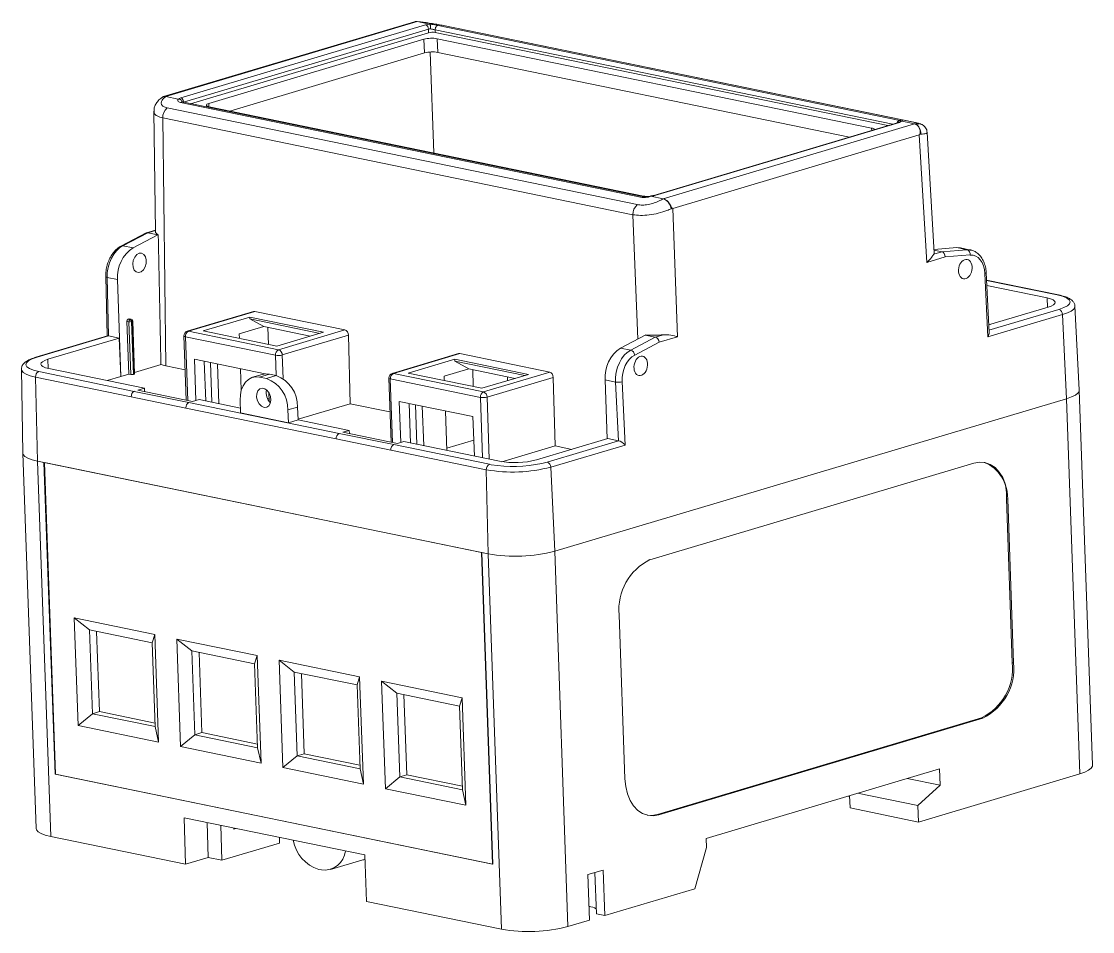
# Model space of a CAD drawing. Header units: millimetres. Extents: x 0 to 1189, y 0 to 841.
# Drawn here: x 631.8 to 745.5, y 538.9 to 635.5 of the extents above; entities that cross this region are included whole.
import ezdxf

# ---------------------------------------------------------------- set-up
doc = ezdxf.new("R2010")
doc.units = ezdxf.units.MM

msp = doc.modelspace()

# ---------------------------------------------------------------- linework, layer by layer
at = {"color": 7, "linetype": 'Continuous', "lineweight": 15}
for p, q in [((673.52, 635.5), (646.87, 627.55)), ((673.79, 635.51), (647.1, 627.55)), ((648.69, 627.4), (674.69, 635.16)), ((675, 634.71), (649, 626.95)), ((673.68, 635.52), (673.67, 635.52)), ((673.79, 635.51), (673.68, 635.51)), ((673.79, 635.51), (673.8, 635.51)), ((673.8, 635.51), (673.79, 635.51)), ((673.8, 635.51), (675.1, 635.24)), ((675.01, 634.32), (675, 634.71)), ((676.04, 635.09), (725.06, 625.01)), ((726.51, 624.82), (676.58, 635.09)), ((676.61, 635.08), (676.58, 635.09)), ((726.55, 624.81), (676.61, 635.08)), ((675.01, 634.32), (649.73, 626.78)), ((674.51, 633.63), (651.68, 626.82)), ((674.57, 632.18), (674.51, 633.63)), ((675.71, 634.62), (675.72, 634.35)), ((723.79, 624.46), (675.72, 634.35)), ((722.05, 624.2), (675.93, 633.68)), ((675.93, 633.68), (675.98, 632.23)), ((653.9, 626.01), (674.57, 632.18)), ((675.18, 632.27), (675.56, 621.56)), ((675.98, 632.23), (719.69, 623.24)), ((646.78, 627.51), (646.75, 627.49)), ((647.1, 627.55), (647.11, 627.55)), ((647.11, 627.55), (647.11, 627.55)), ((647.11, 627.55), (648.42, 627.28)), ((697.68, 616.84), (648.66, 626.93)), ((697.85, 616.88), (648.83, 626.97)), ((645.84, 625.98), (646, 613.2)), ((647.24, 626.34), (697.17, 616.07)), ((651.72, 626.46), (697.84, 616.98)), ((646.78, 625.28), (647.1, 598.95)), ((696.71, 615), (646.78, 625.28)), ((724.92, 624.8), (698.92, 617.04)), ((725.02, 624.8), (699.02, 617.05)), ((699.92, 616.69), (726.61, 624.65)), ((725.21, 624.92), (725.21, 624.92)), ((725.29, 624.92), (726.6, 624.65)), ((726.55, 624.81), (726.51, 624.82)), ((726.61, 624.65), (726.6, 624.65)), ((726.6, 624.65), (726.61, 624.65)), ((727.12, 623.48), (700.93, 615.66)), ((727.91, 609.93), (727.12, 623.48)), ((727.27, 623.55), (727.16, 623.53)), ((728.7, 610.96), (727.96, 623.73)), ((698.55, 616.98), (698.58, 616.97)), ((698.61, 616.96), (699.92, 616.69)), ((699.92, 616.69), (699.92, 616.69)), ((699.92, 616.69), (699.92, 616.69)), ((700.88, 615.69), (700.77, 615.64)), ((700.93, 615.66), (701.45, 602.04)), ((645.18, 613.08), (642.56, 611.71)), ((646, 613.36), (645.06, 613.08)), ((645.18, 613.08), (645.18, 613.08)), ((645.18, 613.08), (646.25, 612.86)), ((645.02, 613.06), (642.39, 611.69)), ((643.63, 611.49), (646.25, 612.86)), ((646.31, 612.88), (646.25, 612.86)), ((642.56, 611.71), (643.63, 611.49)), ((728.65, 610.82), (729.51, 611.07)), ((731.11, 611.5), (728.68, 611.31)), ((729.51, 611.07), (728.68, 611.24)), ((729.51, 611.07), (732.18, 611.28)), ((729.51, 611.07), (729.51, 611.07)), ((732.18, 611.28), (731.11, 611.5)), ((732.57, 611.25), (731.5, 611.47)), ((729.87, 610.52), (727.91, 609.93)), ((732.51, 610.72), (729.87, 610.52)), ((734.4, 602.03), (734.08, 608.76)), ((734.52, 602.46), (734.22, 608.85)), ((640.73, 608.42), (640.87, 602.12)), ((641.98, 608.11), (640.88, 608.33)), ((640.88, 608.33), (641.02, 602.13)), ((641.98, 608.11), (642.34, 597.82)), ((741.89, 606.48), (734.25, 608.05)), ((734.28, 607.48), (740.7, 606.16)), ((740.8, 605.17), (734.48, 603.29)), ((744.11, 596.39), (743.64, 605.29)), ((656.43, 604.72), (649.39, 602.62)), ((656.55, 604.73), (649.52, 602.63)), ((656.03, 604.13), (651.07, 602.65)), ((663.86, 602.52), (656.03, 604.13)), ((656.03, 603.94), (656.03, 604.13)), ((656.55, 604.73), (666.12, 602.76)), ((742.31, 604.39), (734.4, 602.03)), ((742.31, 604.39), (742.74, 595.46)), ((642.97, 603.68), (643.17, 598.07)), ((643.19, 603.63), (642.97, 603.68)), ((643.17, 603.93), (643.1, 603.91)), ((643.1, 603.91), (643.32, 603.87)), ((643.39, 603.89), (643.17, 603.93)), ((643.39, 598.02), (643.19, 603.63)), ((643.44, 603.89), (643.22, 603.93)), ((643.32, 603.87), (643.39, 603.89)), ((643.54, 603.66), (643.47, 603.64)), ((643.47, 603.64), (643.67, 598.03)), ((643.74, 598.05), (643.54, 603.66)), ((643.79, 598.09), (643.6, 603.7)), ((657.52, 603.11), (654.91, 602.33)), ((656.03, 603.94), (663.48, 602.4)), ((656.03, 603.94), (657.52, 603.11)), ((657.52, 603.11), (662.44, 602.1)), ((657.95, 603.02), (658.01, 601.23)), ((734.48, 603.38), (734.66, 603.34)), ((640.91, 602.13), (633.32, 599.87)), ((641.01, 602.13), (633.45, 599.87)), ((634.58, 599.64), (642.15, 601.89)), ((641.02, 602.13), (642.15, 601.89)), ((642.34, 597.82), (642.15, 601.89)), ((649.03, 602.12), (649.27, 595.31)), ((658.76, 600.07), (649.19, 602.04)), ((649.52, 602.63), (659.09, 600.66)), ((651.07, 602.65), (658.91, 601.04)), ((654.91, 602.33), (654.92, 601.86)), ((658.91, 601.04), (663.86, 602.52)), ((659.09, 600.66), (666.12, 602.76)), ((666.5, 602.2), (659.47, 600.1)), ((666.68, 594.92), (666.5, 602.2)), ((698.02, 602.21), (695.4, 600.84)), ((696.47, 600.62), (699.08, 602)), ((698.02, 602.21), (698.08, 602.23)), ((699.08, 602), (698.02, 602.21)), ((699.08, 602), (699.95, 602.25)), ((699.08, 602), (699.08, 602)), ((701.45, 602.04), (699.49, 601.45)), ((695.4, 600.84), (696.47, 600.62)), ((699.49, 601.45), (696.9, 600.09)), ((657.65, 598.09), (650.14, 599.64)), ((650.14, 599.64), (650.29, 595.27)), ((678.18, 600.25), (671.14, 598.15)), ((678.31, 600.25), (671.27, 598.15)), ((677.78, 599.65), (672.83, 598.18)), ((685.61, 598.04), (677.78, 599.65)), ((677.79, 599.46), (677.78, 599.65)), ((677.79, 599.46), (685.23, 597.93)), ((677.79, 599.46), (679.28, 598.63)), ((678.31, 600.25), (687.88, 598.28)), ((631.77, 598.58), (631.93, 589.67)), ((633.61, 598.33), (643.76, 596.24)), ((644.84, 596.57), (634.68, 598.65)), ((643.79, 598.25), (646.6, 599.09)), ((647.1, 598.95), (649.16, 598.52)), ((651.19, 599.42), (651.34, 595.23)), ((651.86, 599.28), (652.01, 595.09)), ((652.59, 599.13), (652.74, 594.94)), ((655.04, 598.63), (655.12, 596.36)), ((679.28, 598.63), (676.66, 597.85)), ((679.28, 598.63), (684.2, 597.62)), ((679.7, 598.55), (679.76, 596.75)), ((633.28, 597.76), (633.49, 588.81)), ((643.43, 595.67), (633.28, 597.76)), ((640.87, 597.38), (642.34, 597.82)), ((642.34, 597.82), (643.17, 598.07)), ((642.34, 597.82), (642.34, 597.82)), ((643.17, 598.07), (643.39, 598.02)), ((643.67, 598.03), (643.74, 598.05)), ((657.35, 598.03), (656.31, 597.73)), ((658.1, 598.06), (657.07, 597.75)), ((657.07, 597.75), (657.79, 597.6)), ((657.79, 597.6), (658.83, 597.91)), ((658.83, 597.91), (658.1, 598.06)), ((670.79, 597.65), (671.03, 590.83)), ((680.51, 595.6), (670.94, 597.56)), ((671.27, 598.15), (680.84, 596.18)), ((672.83, 598.18), (680.66, 596.57)), ((676.66, 597.85), (676.68, 597.39)), ((680.66, 596.57), (685.61, 598.04)), ((680.84, 596.18), (687.88, 598.28)), ((688.25, 597.72), (681.22, 595.62)), ((683.4, 597.38), (683.39, 597.79)), ((688.44, 590.45), (688.25, 597.72)), ((694.86, 597.23), (693.76, 597.46)), ((693.76, 597.46), (693.98, 591.2)), ((695.16, 590.99), (694.86, 597.23)), ((695.56, 597.27), (695.89, 590.54)), ((643.76, 596.24), (649.56, 595.05)), ((644.84, 596.57), (644.15, 596.36)), ((644.15, 596.36), (649.95, 595.17)), ((644.85, 596.22), (644.84, 596.57)), ((658.07, 595.19), (658.04, 596.14)), ((745.52, 556.53), (744.11, 596.38)), ((649.24, 594.47), (643.43, 595.67)), ((649.56, 595.05), (665.52, 591.77)), ((650.64, 595.37), (649.95, 595.17)), ((655.03, 594.47), (650.64, 595.37)), ((655, 595.3), (655.04, 593.95)), ((657.9, 595.48), (658.06, 595.52)), ((661.15, 593.27), (666.68, 594.92)), ((666.68, 594.92), (670.91, 594.05)), ((679.72, 593.55), (671.89, 595.16)), ((671.89, 595.16), (672.05, 590.79)), ((672.94, 594.94), (673.09, 590.75)), ((688.41, 579.25), (742.74, 595.46)), ((744.15, 555.61), (742.74, 595.46)), ((665.19, 591.19), (649.24, 594.47)), ((655.04, 593.95), (660.12, 592.9)), ((661.1, 594.56), (660.07, 594.26)), ((660.07, 594.26), (660.12, 592.9)), ((661.1, 594.56), (661.15, 593.21)), ((673.62, 594.81), (673.76, 590.61)), ((674.34, 594.66), (674.49, 590.47)), ((676.79, 594.15), (676.94, 589.96)), ((660.12, 592.9), (661.15, 593.21)), ((666.59, 592.09), (661.15, 593.21)), ((679.87, 589.36), (679.72, 593.55)), ((665.52, 591.77), (671.32, 590.58)), ((666.59, 592.09), (665.91, 591.89)), ((665.91, 591.89), (671.71, 590.69)), ((666.61, 591.74), (666.59, 592.09)), ((670.99, 590), (665.19, 591.19)), ((671.32, 590.58), (681.47, 588.49)), ((672.39, 590.9), (671.71, 590.69)), ((682.54, 588.81), (672.39, 590.9)), ((676.93, 590.19), (679.81, 591.05)), ((682.8, 588.76), (688.44, 590.45)), ((694.03, 591.22), (686.47, 588.96)), ((687.6, 588.73), (695.17, 590.99)), ((695.89, 590.54), (687.98, 588.18)), ((688.44, 590.45), (690.21, 590.08)), ((695.16, 590.99), (694.03, 591.22)), ((631.93, 589.66), (633.33, 549.81)), ((681.14, 587.91), (670.99, 590)), ((633.49, 588.81), (681.34, 578.97)), ((633.49, 588.81), (634.89, 548.96)), ((633.49, 588.81), (634.17, 588.67)), ((635.34, 555.59), (634.17, 588.67)), ((634.21, 588.67), (680.62, 579.12)), ((635.38, 555.58), (634.21, 588.67)), ((687.98, 588.18), (688.41, 579.25)), ((732.91, 588.61), (698.52, 578.36)), ((681.14, 587.91), (681.34, 578.97)), ((736.98, 567.42), (736.37, 584.83)), ((736.37, 584.83), (736.52, 584.8)), ((737.13, 567.39), (736.52, 584.8)), ((681.78, 546.04), (680.62, 579.12)), ((680.66, 579.11), (681.34, 578.97)), ((681.82, 546.03), (680.66, 579.11)), ((682.75, 539.12), (681.34, 578.97)), ((688.41, 579.25), (689.81, 539.4)), ((637.38, 572.17), (645.94, 570.41)), ((637.79, 560.75), (637.38, 572.17)), ((639, 570.9), (637.38, 572.17)), ((695.25, 572.49), (695.86, 555.08)), ((645.67, 569.53), (639, 570.9)), ((639, 570.9), (639.31, 562)), ((640.06, 562.23), (639.76, 570.75)), ((645.94, 570.41), (645.67, 569.53)), ((645.94, 570.41), (646.34, 558.99)), ((648.66, 558.52), (648.26, 569.93)), ((648.26, 569.93), (656.82, 568.17)), ((648.26, 569.93), (649.87, 568.67)), ((645.98, 560.63), (645.67, 569.53)), ((656.54, 567.29), (649.87, 568.67)), ((649.87, 568.67), (650.19, 559.77)), ((650.94, 559.99), (650.64, 568.51)), ((656.82, 568.17), (656.54, 567.29)), ((656.82, 568.17), (657.22, 556.76)), ((659.14, 567.69), (667.69, 565.93)), ((659.54, 556.28), (659.14, 567.69)), ((660.75, 566.43), (659.14, 567.69)), ((656.86, 558.39), (656.54, 567.29)), ((736.98, 567.42), (737.13, 567.39)), ((667.42, 565.06), (660.75, 566.43)), ((660.75, 566.43), (661.06, 557.53)), ((661.81, 557.75), (661.51, 566.27)), ((667.69, 565.93), (667.42, 565.06)), ((667.69, 565.93), (668.1, 554.52)), ((670.42, 554.04), (670.01, 565.46)), ((670.01, 565.46), (678.57, 563.7)), ((670.01, 565.46), (671.63, 564.19)), ((667.74, 556.16), (667.42, 565.06)), ((678.3, 562.82), (671.63, 564.19)), ((671.63, 564.19), (671.94, 555.29)), ((672.69, 555.52), (672.39, 564.03)), ((678.57, 563.7), (678.3, 562.82)), ((678.57, 563.7), (678.97, 552.28)), ((639.31, 562), (637.79, 560.75)), ((640.06, 562.23), (639.31, 562)), ((639.31, 562), (645.98, 560.63)), ((645.97, 561.01), (640.06, 562.23)), ((678.61, 553.92), (678.3, 562.82)), ((646.34, 558.99), (637.79, 560.75)), ((699.33, 551.3), (733.71, 561.56)), ((699.47, 551.27), (733.86, 561.53)), ((733.71, 561.56), (733.86, 561.53)), ((646.34, 558.99), (645.98, 560.63)), ((650.19, 559.77), (648.66, 558.52)), ((650.94, 559.99), (650.19, 559.77)), ((650.19, 559.77), (656.86, 558.39)), ((656.84, 558.78), (650.94, 559.99)), ((657.22, 556.76), (648.66, 558.52)), ((656.86, 558.39), (657.22, 556.76)), ((661.06, 557.53), (659.54, 556.28)), ((661.81, 557.75), (661.06, 557.53)), ((661.06, 557.53), (667.74, 556.16)), ((667.72, 556.54), (661.81, 557.75)), ((668.1, 554.52), (659.54, 556.28)), ((635.34, 555.59), (635.37, 555.6)), ((681.82, 546.03), (635.34, 555.59)), ((681.78, 546.04), (635.38, 555.58)), ((668.1, 554.52), (667.74, 556.16)), ((671.94, 555.29), (670.42, 554.04)), ((672.69, 555.52), (671.94, 555.29)), ((671.94, 555.29), (678.61, 553.92)), ((678.6, 554.3), (672.69, 555.52)), ((729.25, 556.15), (704.49, 548.76)), ((725.82, 555.13), (729.32, 554.41)), ((727.02, 550.5), (744.15, 555.61)), ((729.32, 554.41), (729.25, 556.15)), ((678.97, 552.28), (670.42, 554.04)), ((726.96, 552.24), (729.32, 554.41)), ((678.61, 553.92), (678.97, 552.28)), ((719.54, 553.25), (719.73, 553.21)), ((719.72, 553.31), (719.77, 551.99)), ((720.56, 553.55), (726.96, 552.24)), ((719.77, 551.99), (727.02, 550.5)), ((727.02, 550.5), (726.96, 552.24)), ((668.25, 547), (649.04, 550.95)), ((649.04, 550.95), (649.21, 546.02)), ((699.33, 551.3), (699.47, 551.27)), ((651.49, 550.45), (651.62, 546.73)), ((652.94, 550.15), (653.07, 546.44)), ((654.34, 549.75), (654.34, 549.86)), ((654.56, 549.81), (654.34, 549.75)), ((634.89, 548.96), (649.21, 546.02)), ((653.07, 546.44), (659.19, 548.26)), ((659.17, 548.87), (659.19, 548.26)), ((704.49, 548.76), (704.53, 547.8)), ((704.53, 547.8), (703.29, 543.42)), ((649.21, 546.02), (651.62, 546.73)), ((651.62, 546.73), (653.07, 546.44)), ((664.6, 545.44), (668.04, 546.47)), ((668.25, 547), (668.43, 542.06)), ((681.82, 546.05), (681.78, 546.04)), ((663.35, 545.46), (663.64, 545.41)), ((693.56, 545.4), (691.91, 544.91)), ((691.91, 544.91), (692.08, 540.07)), ((692.83, 540.75), (692.67, 545.14)), ((693.56, 545.4), (693.73, 540.57)), ((693.73, 540.57), (703.29, 543.42)), ((668.43, 542.06), (682.75, 539.12)), ((692.83, 540.75), (693.73, 540.57)), ((689.81, 539.4), (692.08, 540.07))]:
    msp.add_line(p, q, dxfattribs=at)
at = {"color": 8, "linetype": 'Continuous', "lineweight": 15}
for p, q in [((724.31, 624.62), (675.71, 634.62)), ((649, 626.95), (649, 626.93)), ((651.68, 626.82), (651.69, 626.47)), ((722.06, 623.95), (722.05, 624.2)), ((697.22, 601.79), (696.71, 615)), ((646, 613.32), (645.18, 613.08)), ((741.77, 606.48), (734.26, 608.02)), ((740.7, 606.16), (740.72, 605.15)), ((734.51, 602.73), (741.93, 604.94)), ((649.19, 602.04), (649.43, 595.28)), ((634.58, 599.64), (634.63, 598.67)), ((658.84, 597.91), (658.76, 600.07)), ((659.47, 600.1), (659.56, 597.6)), ((670.94, 597.56), (671.18, 590.8)), ((680.74, 589.18), (680.51, 595.6)), ((681.22, 595.62), (681.45, 589.03)), ((681.47, 588.49), (681.64, 588.45)), ((687.02, 588.58), (687.6, 588.73))]:
    msp.add_line(p, q, dxfattribs=at)
at = {"color": 7, "linetype": 'Continuous', "lineweight": 15, "flags": 128}
for points in [[(676.04, 635.09), (675.98, 635.09), (675.92, 635.06), (675.86, 635.02), (675.8, 634.96), (675.76, 634.88), (675.73, 634.8), (675.71, 634.71), (675.71, 634.62)], [(651.72, 626.46), (651.59, 626.5), (651.49, 626.53), (651.43, 626.58), (651.41, 626.63), (651.42, 626.68), (651.47, 626.73), (651.56, 626.77), (651.68, 626.82)], [(644.28, 610.91), (644.54, 610.92), (644.78, 610.79), (644.95, 610.54), (645.03, 610.2), (645.02, 609.82), (644.91, 609.45), (644.73, 609.14), (644.48, 608.93), (644.22, 608.86), (643.97, 608.92), (643.76, 609.11), (643.63, 609.41), (643.59, 609.77), (643.65, 610.15), (643.8, 610.5), (644.02, 610.76), (644.28, 610.91)], [(731.11, 611.5), (731.47, 611.48), (731.5, 611.47)], [(741.93, 604.94), (742.45, 605.13), (742.84, 605.33), (743.06, 605.54), (743.12, 605.76), (743.02, 605.97), (742.75, 606.16), (742.33, 606.33), (741.77, 606.48)], [(740.7, 606.16), (741.05, 606.07), (741.32, 605.96), (741.49, 605.83), (741.56, 605.7), (741.52, 605.56), (741.38, 605.42), (741.13, 605.29), (740.8, 605.17)], [(643.17, 603.93), (643.2, 603.94), (643.22, 603.93)], [(633.45, 599.87), (632.93, 599.68), (632.54, 599.48), (632.32, 599.27), (632.26, 599.05), (632.36, 598.84), (632.63, 598.65), (633.05, 598.48), (633.61, 598.33)], [(634.68, 598.65), (634.33, 598.75), (634.06, 598.86), (633.89, 598.98), (633.82, 599.11), (633.86, 599.25), (634, 599.39), (634.25, 599.52), (634.58, 599.64)], [(643.79, 598.09), (643.79, 598.08), (643.78, 598.07), (643.76, 598.06), (643.74, 598.05)], [(657.07, 597.75), (656.65, 597.79), (656.24, 597.7), (655.88, 597.51), (655.56, 597.22), (655.31, 596.84), (655.12, 596.38), (655.02, 595.86), (655, 595.3)], [(657.35, 598.03), (657.68, 598.09), (658.1, 598.06)], [(657.54, 594.54), (657.82, 594.55), (658.05, 594.7), (658.2, 594.96), (658.27, 595.3), (658.23, 595.68), (658.09, 596.04), (657.88, 596.33), (657.61, 596.52), (657.33, 596.58), (657.08, 596.5), (656.88, 596.29), (656.76, 595.98), (656.75, 595.61), (656.84, 595.24), (657.02, 594.91), (657.27, 594.66), (657.54, 594.54)], [(742.74, 595.46), (743.28, 595.65), (743.7, 595.85), (743.98, 596.07), (744.1, 596.29), (744.11, 596.39)], [(742.74, 595.46), (743.28, 595.65), (743.7, 595.85), (743.98, 596.07), (744.1, 596.29), (744.11, 596.38)], [(631.93, 589.67), (631.96, 589.53), (632.13, 589.32), (632.45, 589.13), (632.91, 588.96), (633.49, 588.81)], [(631.93, 589.66), (631.96, 589.53), (632.13, 589.32), (632.45, 589.13), (632.91, 588.96), (633.49, 588.81)], [(736.52, 584.8), (736.43, 585.63), (736.25, 586.4), (735.97, 587.08), (735.6, 587.67), (735.16, 588.14), (734.65, 588.48), (734.09, 588.67), (733.51, 588.72), (732.91, 588.61)], [(745.52, 556.53), (745.51, 556.44), (745.38, 556.22), (745.1, 556), (744.69, 555.8), (744.15, 555.61)], [(695.86, 555.08), (695.94, 554.26), (696.13, 553.49), (696.41, 552.8), (696.78, 552.21), (697.22, 551.74), (697.73, 551.41), (698.29, 551.21), (698.87, 551.17), (699.47, 551.27)], [(698.22, 551.23), (698.73, 551.2), (699.33, 551.3)], [(634.89, 548.96), (634.31, 549.11), (633.86, 549.28), (633.54, 549.47), (633.36, 549.68), (633.33, 549.81)], [(668.27, 546.55), (668.12, 546.49), (668.04, 546.47)]]:
    msp.add_lwpolyline(points, dxfattribs=at)
at = {"color": 8, "linetype": 'Continuous', "lineweight": 15, "flags": 128}
for points in [[(649, 626.95), (648.98, 626.95), (648.96, 626.94)], [(725.02, 624.8), (724.96, 624.81), (724.92, 624.8)], [(699.02, 617.05), (698.96, 617.05), (698.92, 617.04)], [(734.22, 608.85), (734.21, 608.82), (734.18, 608.8), (734.14, 608.78), (734.08, 608.76)], [(640.73, 608.42), (640.73, 608.42), (640.74, 608.4), (640.77, 608.37), (640.82, 608.35), (640.88, 608.33)], [(741.77, 606.48), (741.84, 606.49), (741.89, 606.48)], [(743.64, 605.28), (743.63, 605.2), (743.51, 604.98), (743.24, 604.77), (742.84, 604.57), (742.31, 604.39)], [(643.44, 603.89), (643.42, 603.89), (643.39, 603.89)], [(643.54, 603.66), (643.57, 603.67), (643.58, 603.68), (643.59, 603.69), (643.6, 603.7)], [(649.03, 602.12), (649.03, 602.12), (649.05, 602.1), (649.08, 602.08), (649.12, 602.06), (649.19, 602.04)], [(649.52, 602.63), (649.45, 602.63), (649.39, 602.62)], [(633.32, 599.87), (633.38, 599.88), (633.45, 599.87)], [(633.28, 597.76), (632.72, 597.9), (632.28, 598.06), (631.97, 598.25), (631.81, 598.45), (631.77, 598.59)], [(670.79, 597.65), (670.79, 597.65), (670.8, 597.62), (670.83, 597.6), (670.88, 597.58), (670.94, 597.56)], [(671.27, 598.15), (671.2, 598.16), (671.14, 598.15)]]:
    msp.add_lwpolyline(points, dxfattribs=at)
at = {"color": 7, "linetype": 'Continuous', "lineweight": 15}
for centre, radius, start, end in [((675.33, 632.88), 2.36, 94.7356, 105.5667), ((674.53, 634.72), 0.463, 358.5219, 69.9108), ((675.34, 633.49), 1.26, 95.5893, 105.6957), ((675.35, 630.4), 3.34, 80.0437, 104.4966), ((675.43, 632.71), 1.67, 80.0437, 104.4967), ((675.4, 628.95), 3.34, 80.0437, 104.4966), ((648.79, 626.94), 0.469, 101.5236, 133.8546), ((648.54, 626.97), 0.463, 358.5219, 69.9108), ((648.08, 625.34), 1.3, 130.0948, 182.9545), ((724.92, 625.26), 0.469, 281.5232, 313.8539), ((722.05, 623.82), 0.38, 35.1976, 90.0665), ((698.37, 619.88), 2.95, 259.5977, 270.3298), ((698.39, 619.32), 2.36, 274.7356, 285.567), ((698.01, 615.07), 1.3, 130.0948, 182.9545), ((645.71, 608.39), 3.73, 123.8579, 184.3951), ((732, 610.79), 0.516, 351.3224, 69.0694), ((741.74, 604.4), 0.577, 359.2033, 69.9943), ((643.21, 603.7), 0.234, 115.8827, 185.8344), ((643.42, 603.66), 0.234, 115.8827, 185.8344), ((643.31, 604.29), 0.668, 260.0441, 284.496), ((643.24, 603.65), 0.231, 358.5245, 69.9086), ((643.31, 603.67), 0.231, 358.5245, 69.9086), ((643.4, 603.69), 0.2, 2.0166, 78.3764), ((649.53, 602.14), 0.5, 106.611, 182.0166), ((649.77, 602.1), 0.585, 115.8828, 185.8342), ((659.34, 600.13), 0.585, 115.8828, 185.8342), ((658.89, 600.11), 0.579, 358.5226, 69.9097), ((697.48, 597.74), 3.73, 123.8579, 184.3951), ((696.26, 600.01), 0.645, 7.3717, 71.2427), ((659.05, 601.71), 1.67, 260.0437, 284.4967), ((633.86, 597.81), 0.583, 115.7904, 185.1792), ((643.5, 598.68), 0.668, 260.0441, 284.496), ((656.6, 594.34), 3.47, 358.5225, 69.9097), ((657.63, 594.65), 3.47, 358.5225, 69.9097), ((671.29, 597.67), 0.5, 106.611, 182.0166), ((671.53, 597.62), 0.585, 115.8828, 185.8342), ((695.12, 598.96), 1.75, 261.2964, 284.6148), ((644.02, 595.72), 0.583, 115.7904, 185.1792), ((659.14, 596.04), 1.37, 165.3062, 227.9156), ((681.1, 595.66), 0.585, 115.8828, 185.8342), ((680.64, 595.64), 0.579, 358.5226, 69.9096), ((649.82, 594.53), 0.583, 115.7904, 185.1792), ((680.8, 597.24), 1.67, 260.0437, 284.4967), ((665.77, 591.24), 0.583, 115.7904, 185.1792), ((671.57, 590.05), 0.583, 115.7904, 185.1792), ((681.72, 587.96), 0.583, 115.7904, 185.1792), ((683.94, 603.72), 16.05, 259.9622, 284.5782), ((683.98, 603.37), 15.1, 261.1039, 281.6312), ((684.15, 597.94), 9.27, 260.0437, 284.4967), ((687.4, 588.19), 0.577, 359.2033, 69.9943), ((732.7, 585.24), 3.69, 353.7134, 69.2101), ((684.24, 595.28), 16.56, 259.9481, 284.5922), ((701.1, 573.08), 5.88, 116.0348, 185.6823), ((731.14, 566.84), 5.88, 296.0348, 5.6823), ((731.28, 566.81), 5.88, 296.0348, 5.6823), ((664.58, 549.28), 4.01, 190.3368, 252.1161), ((663.89, 547.69), 2.3, 263.6547, 353.4077), ((691.56, 538.85), 2.74, 62.7679, 80.0027), ((685.64, 555.45), 16.58, 259.9622, 284.5782)]:
    msp.add_arc(centre, radius, start, end, dxfattribs=at)
at = {"color": 8, "linetype": 'Continuous', "lineweight": 15}
for centre, radius, start, end in [((648.79, 626.76), 0.214, 79.9785, 127.3476), ((725.09, 624.67), 0.34, 95.1532, 166.1779), ((697.81, 616.67), 0.214, 79.9408, 127.3495), ((642.5, 611.48), 0.236, 76.4898, 116.5769)]:
    msp.add_arc(centre, radius, start, end, dxfattribs=at)
at = {"color": 7, "linetype": 'Continuous', "lineweight": 15}
for centre, major_axis, ratio, start_param, end_param in [((645.23, 612.61), (-0.188, 0.465), 0.672503, 5.861294, 6.347256), ((649, 613.3), (3, 0.11), 0.251304, 3.135814, 3.58925), ((649.7, 555.42), (-4.2, 166.77), 0.012458, 1.218683, 1.305507), ((642.94, 608.95), (0.66, 2.93), 0.668471, 0.514196, 1.929461), ((725.7, 610.85), (3, 0.11), 0.251304, 6.095939, 6.288964), ((729.5, 610.58), (-0.091, 0.493), 0.710995, 4.448126, 6.001469), ((732, 608.31), (0.55, 2.95), 0.67578, 6.270586, 6.306291), ((732.36, 608.24), (0.45, 2.46), 0.676454, 5.043651, 6.458916), ((656.56, 604.24), (-0.134, 0.482), 0.699732, 5.938236, 6.296056), ((641.37, 601.75), (0.497, -0.362), 0.287085, 2.568235, 2.926056), ((641.36, 602.23), (0.5, 0.018), 0.251365, 3.927226, 3.944679), ((666.14, 602.27), (-0.134, 0.482), 0.699732, 4.36744, 5.938236), ((699.26, 602.96), (3, 0.11), 0.251427, 4.299998, 4.934901), ((699.13, 601.52), (-0.189, 0.464), 0.674219, 4.30666, 5.860003), ((734.04, 602.1), (0.395, 0.557), 0.502209, 4.942118, 5.713089), ((696.92, 597.84), (0.55, 2.95), 0.67578, 0.489354, 1.904619), ((678.32, 599.77), (-0.134, 0.482), 0.699732, 5.938236, 6.296056), ((697.28, 597.78), (0.45, 2.46), 0.676454, 0.486793, 1.902058), ((649.16, 599.56), (3, 0.11), 0.251304, 3.676074, 3.944497), ((687.89, 597.8), (-0.134, 0.482), 0.699732, 4.36744, 5.938236), ((695.5, 591.09), (0.5, 0.018), 0.251365, 3.944679, 3.962132), ((695.53, 590.61), (0.505, -0.358), 0.298535, 1.0007, 2.554043)]:
    msp.add_ellipse(centre, major_axis=major_axis, ratio=ratio, start_param=start_param, end_param=end_param, dxfattribs=at)
at = {"color": 8, "linetype": 'Continuous', "lineweight": 15}
msp.add_ellipse((732, 608.31), major_axis=(0.55, 2.95), ratio=0.67578, start_param=0.023106, end_param=0.178292, dxfattribs=at)
at = {"color": 7, "linetype": 'Continuous', "lineweight": 15}
for centre in [(732, 609.22), (697.54, 598.94)]:
    msp.add_ellipse(centre, major_axis=(0.19, 1.03), ratio=0.676454, dxfattribs=at)
for points, knots in [([(673.52, 635.49), (673.57, 635.5), (673.66, 635.53), (673.75, 635.52), (673.79, 635.51)], [0, 0, 0, 0, 0.55376, 1, 1, 1, 1]), ([(676.58, 635.09), (676.4, 635.12), (676.06, 635.19), (675.41, 635.3), (674.75, 635.4), (674.19, 635.48), (673.9, 635.5), (673.79, 635.51)], [0, 0, 0, 0, 0.208925, 0.418261, 0.632095, 0.855475, 1, 1, 1, 1]), ([(675.1, 635.24), (675.14, 635.24), (675.27, 635.22), (675.51, 635.19), (675.81, 635.14), (675.96, 635.11), (676.04, 635.09)], [0, 0, 0, 0, 0.122619, 0.418547, 0.709342, 1, 1, 1, 1]), ([(675.13, 635.23), (675.13, 635.24), (675.12, 635.24), (675.11, 635.24), (675.1, 635.24)], [0, 0, 0, 0, 0.647213, 1, 1, 1, 1]), ([(675.13, 635.23), (675.14, 635.22), (675.17, 635.19), (675.2, 635.1), (675.22, 634.98), (675.22, 634.86), (675.22, 634.78), (675.21, 634.75), (675.21, 634.75)], [0, 0, 0, 0, 0.212633, 0.425289, 0.637691, 0.851365, 0.989465, 1, 1, 1, 1]), ([(675.71, 634.62), (675.66, 634.63), (675.57, 634.65), (675.41, 634.69), (675.29, 634.73), (675.23, 634.75), (675.21, 634.75)], [0, 0, 0, 0, 0.302923, 0.61047, 0.930067, 1, 1, 1, 1]), ([(646.72, 627.46), (646.67, 627.43), (646.47, 627.29), (646.21, 627.02), (645.98, 626.65), (645.85, 626.3), (645.85, 626.07), (645.86, 625.98)], [0, 0, 0, 0, 0.105469, 0.387357, 0.631475, 0.856893, 1, 1, 1, 1]), ([(647.11, 627.55), (647.02, 627.48), (646.8, 627.31), (646.61, 627.01), (646.61, 626.71), (646.81, 626.47), (647.1, 626.38), (647.24, 626.34)], [0, 0, 0, 0, 0.144525, 0.367905, 0.581739, 0.791075, 1, 1, 1, 1]), ([(647.11, 627.55), (647.02, 627.56), (646.87, 627.57), (646.77, 627.49), (646.72, 627.46)], [0, 0, 0, 0, 0.585325, 1, 1, 1, 1]), ([(647.1, 627.55), (647.02, 627.57), (646.9, 627.58), (646.81, 627.52), (646.78, 627.5)], [0, 0, 0, 0, 0.654884, 1, 1, 1, 1]), ([(648.66, 626.93), (648.59, 626.95), (648.46, 626.98), (648.37, 627.09), (648.37, 627.2), (648.41, 627.26), (648.42, 627.28)], [0, 0, 0, 0, 0.290658, 0.581453, 0.877381, 1, 1, 1, 1]), ([(648.42, 627.28), (648.43, 627.28), (648.44, 627.28), (648.46, 627.28), (648.46, 627.28)], [0, 0, 0, 0, 0.648321, 1, 1, 1, 1]), ([(648.86, 626.98), (648.84, 627.02), (648.81, 627.1), (648.71, 627.2), (648.59, 627.26), (648.51, 627.27), (648.46, 627.28)], [0, 0, 0, 0, 0.250978, 0.500461, 0.750245, 1, 1, 1, 1]), ([(648.83, 626.97), (648.82, 626.97), (648.79, 626.97), (648.77, 626.99), (648.78, 626.98), (648.78, 626.98)], [0, 0, 0, 0, 0.198356, 0.884785, 1, 1, 1, 1]), ([(724.99, 624.83), (724.99, 624.83), (724.99, 624.83), (724.95, 624.81), (724.92, 624.8), (724.92, 624.8)], [0, 0, 0, 0, 0.358166, 0.850912, 1, 1, 1, 1]), ([(725.25, 624.93), (725.21, 624.92), (725.12, 624.91), (725.03, 624.87), (725, 624.83), (724.99, 624.83)], [0, 0, 0, 0, 0.458619, 0.917273, 1, 1, 1, 1]), ([(725.06, 625.01), (725.13, 625), (725.26, 624.97), (725.34, 624.94), (725.34, 624.92), (725.3, 624.92), (725.29, 624.92)], [0, 0, 0, 0, 0.290659, 0.581452, 0.877382, 1, 1, 1, 1]), ([(725.09, 624.89), (725.1, 624.89), (725.12, 624.9), (725.16, 624.91), (725.2, 624.92), (725.21, 624.92), (725.21, 624.92), (725.21, 624.92)], [0, 0, 0, 0, 0.063765, 0.389862, 0.635232, 0.859093, 1, 1, 1, 1]), ([(725.29, 624.92), (725.28, 624.92), (725.27, 624.92), (725.25, 624.92), (725.25, 624.93)], [0, 0, 0, 0, 0.648287, 1, 1, 1, 1]), ([(726.61, 624.65), (726.69, 624.64), (726.92, 624.63), (727.12, 624.63), (727.13, 624.66), (726.94, 624.73), (726.65, 624.79), (726.51, 624.82)], [0, 0, 0, 0, 0.144525, 0.367905, 0.581738, 0.791074, 1, 1, 1, 1]), ([(727.95, 623.73), (727.94, 623.83), (727.92, 624.01), (727.79, 624.24), (727.63, 624.41), (727.48, 624.53), (727.34, 624.6), (727.22, 624.65), (727.06, 624.7), (726.85, 624.75), (726.62, 624.79), (726.54, 624.81)], [0, 0, 0, 0, 0.111738, 0.216192, 0.307304, 0.3879, 0.458487, 0.530884, 0.642599, 0.867158, 1, 1, 1, 1]), ([(726.61, 624.65), (726.69, 624.62), (726.84, 624.56), (727.04, 624.35), (727.18, 624.06), (727.23, 623.8), (727.21, 623.63), (727.19, 623.56), (727.17, 623.54), (727.16, 623.53)], [0, 0, 0, 0, 0.2158319, 0.4316767, 0.6472136, 0.8629064, 0.9294998, 0.9750269, 1, 1, 1, 1]), ([(727.27, 623.55), (727.27, 623.55), (727.27, 623.61), (727.27, 623.79), (727.22, 624.06), (727.07, 624.35), (726.86, 624.57), (726.69, 624.62), (726.61, 624.65)], [0, 0, 0, 0, 0.016658, 0.120641, 0.340634, 0.560503, 0.780249, 1, 1, 1, 1]), ([(727.16, 623.53), (727.15, 623.51), (727.13, 623.5), (727.12, 623.48), (727.12, 623.48)], [0, 0, 0, 0, 0.860292, 1, 1, 1, 1]), ([(697.17, 616.07), (697.34, 616.04), (697.69, 616), (698.33, 616.07), (698.98, 616.24), (699.53, 616.46), (699.81, 616.62), (699.92, 616.69)], [0, 0, 0, 0, 0.208926, 0.418262, 0.632095, 0.855475, 1, 1, 1, 1]), ([(698.61, 616.96), (698.57, 616.95), (698.44, 616.9), (698.2, 616.84), (697.91, 616.81), (697.76, 616.83), (697.68, 616.84)], [0, 0, 0, 0, 0.122618, 0.418548, 0.709341, 1, 1, 1, 1]), ([(698.55, 616.98), (698.48, 616.96), (698.34, 616.91), (698.12, 616.87), (697.95, 616.87), (697.87, 616.88), (697.85, 616.88), (697.85, 616.88)], [0, 0, 0, 0, 0.2732508, 0.5714374, 0.805449, 0.9994544, 1, 1, 1, 1]), ([(698.92, 617.04), (698.89, 617.04), (698.81, 617.02), (698.68, 616.99), (698.58, 616.98), (698.55, 616.98)], [0, 0, 0, 0, 0.3286371, 0.8029544, 1, 1, 1, 1]), ([(698.58, 616.97), (698.59, 616.97), (698.59, 616.96), (698.6, 616.96), (698.61, 616.96)], [0, 0, 0, 0, 0.647188, 1, 1, 1, 1]), ([(700.77, 615.64), (700.77, 615.65), (700.75, 615.7), (700.71, 615.86), (700.59, 616.12), (700.39, 616.39), (700.15, 616.6), (700, 616.66), (699.92, 616.69)], [0, 0, 0, 0, 0.016658, 0.120641, 0.340634, 0.560504, 0.780249, 1, 1, 1, 1]), ([(700.88, 615.69), (700.87, 615.7), (700.83, 615.73), (700.77, 615.85), (700.68, 616.05), (700.52, 616.3), (700.3, 616.52), (700.09, 616.65), (699.96, 616.68), (699.92, 616.69)], [0, 0, 0, 0, 0.043103, 0.116269, 0.283575, 0.468144, 0.682347, 0.897826, 1, 1, 1, 1]), ([(700.77, 615.64), (700.62, 615.57), (700.22, 615.39), (699.42, 615.14), (698.44, 614.96), (697.48, 614.9), (696.97, 614.97), (696.71, 615)], [0, 0, 0, 0, 0.128694, 0.352958, 0.569792, 0.784381, 1, 1, 1, 1]), ([(700.93, 615.66), (700.93, 615.67), (700.91, 615.67), (700.9, 615.68), (700.88, 615.69)], [0, 0, 0, 0, 0.139708, 1, 1, 1, 1]), ([(642.39, 611.69), (642.31, 611.65), (642.08, 611.51), (641.73, 611.21), (641.38, 610.76), (641.09, 610.24), (640.87, 609.66), (640.74, 609.04), (640.73, 608.63), (640.73, 608.42)], [0, 0, 0, 0, 0.085474, 0.234313, 0.385176, 0.537519, 0.690027, 0.842666, 1, 1, 1, 1]), ([(727.91, 609.93), (727.91, 609.93), (727.95, 609.97), (728.19, 610.19), (728.48, 610.55), (728.6, 610.74), (728.65, 610.82)], [0, 0, 0, 0, 0.0060554, 0.1161847, 0.6543453, 1, 1, 1, 1]), ([(734.22, 608.85), (734.21, 608.95), (734.19, 609.26), (734.07, 609.75), (733.85, 610.27), (733.54, 610.71), (733.15, 611.04), (732.79, 611.22), (732.56, 611.24), (732.48, 611.25)], [0, 0, 0, 0, 0.090426, 0.258662, 0.428294, 0.597982, 0.76501, 0.926522, 1, 1, 1, 1]), ([(743.63, 605.28), (743.64, 605.29), (743.65, 605.4), (743.56, 605.62), (743.39, 605.86), (743.13, 606.06), (742.77, 606.24), (742.35, 606.38), (742.02, 606.46), (741.89, 606.48)], [0, 0, 0, 0, 0.0151825, 0.1550825, 0.2920619, 0.4466419, 0.6392631, 0.8610959, 1, 1, 1, 1]), ([(699.95, 602.25), (700.15, 602.25), (700.66, 602.25), (701.14, 602.12), (701.4, 602.05), (701.45, 602.04), (701.45, 602.04)], [0, 0, 0, 0, 0.345655, 0.883815, 0.993944, 1, 1, 1, 1]), ([(633.32, 599.87), (633.23, 599.84), (632.95, 599.75), (632.55, 599.58), (632.19, 599.36), (631.94, 599.12), (631.8, 598.86), (631.79, 598.67), (631.78, 598.59)], [0, 0, 0, 0, 0.112556, 0.335627, 0.567281, 0.740989, 0.888588, 1, 1, 1, 1])]:
    msp.add_open_spline(points, degree=3, knots=knots, dxfattribs=at)
at = {"color": 8, "linetype": 'Continuous', "lineweight": 15}
for points, knots in [([(646.78, 625.28), (646.57, 625.34), (646.15, 625.46), (645.85, 625.73), (645.87, 625.92), (645.88, 625.98)], [0, 0, 0, 0, 0.398731, 0.795561, 1, 1, 1, 1]), ([(727.92, 623.73), (727.93, 623.7), (727.95, 623.64), (727.68, 623.58), (727.38, 623.56), (727.27, 623.55)], [0, 0, 0, 0, 0.249637, 0.726405, 1, 1, 1, 1])]:
    msp.add_open_spline(points, degree=3, knots=knots, dxfattribs=at)

doc.saveas('drawing.dxf')
